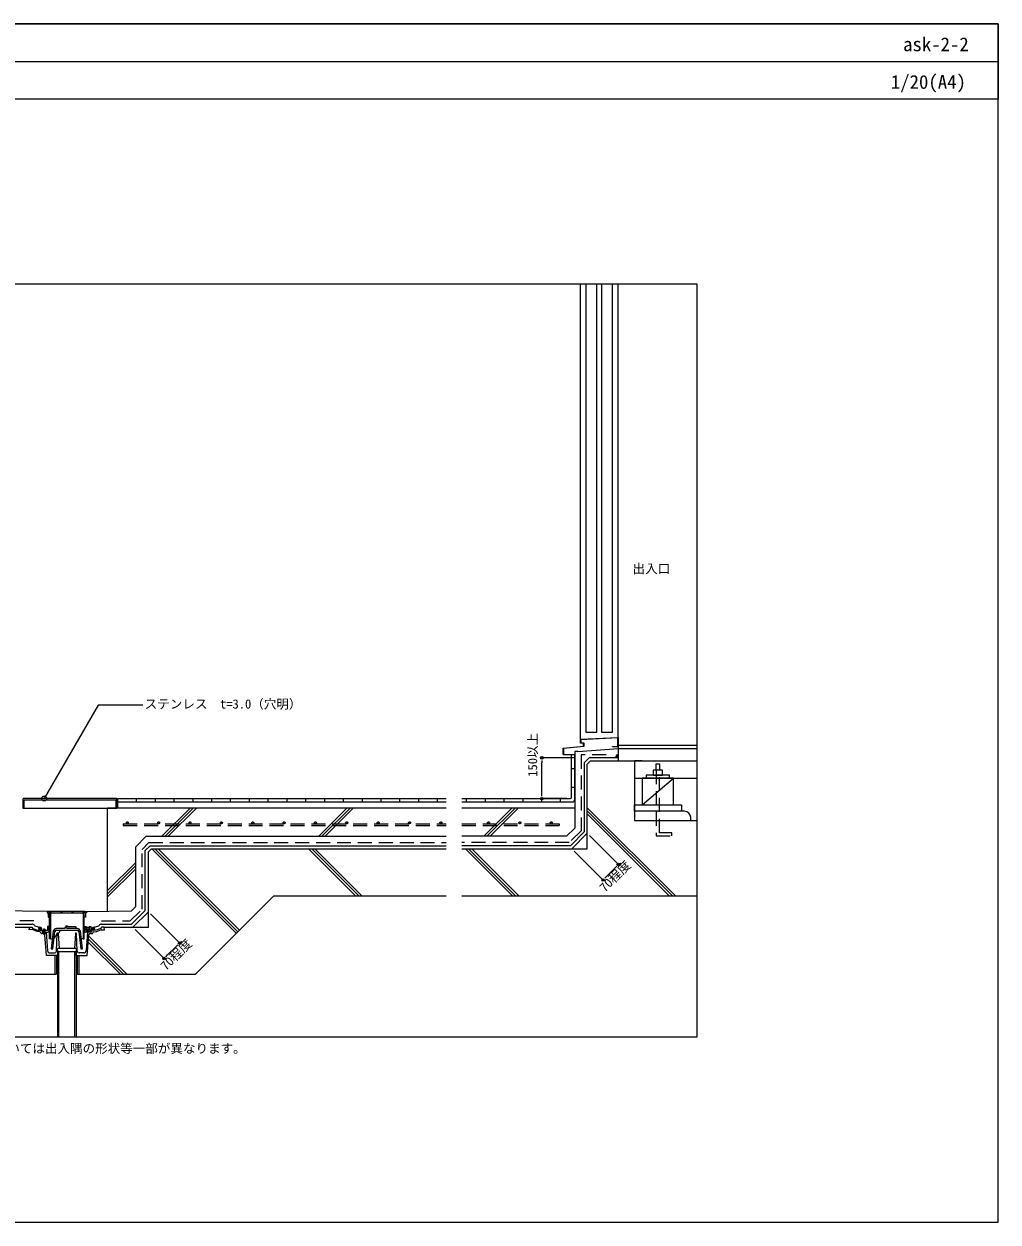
# Model space of a CAD drawing. Units: millimetres, scale not verified. Extents: x -2760 to 2760, y -1910 to 1910.
# Drawn here: x -347 to 2760, y -1910 to 1910 of the extents above; entities that cross this region are included whole.
import ezdxf
from ezdxf.enums import TextEntityAlignment as Align

# ---------------------------------------------------------------- set-up
doc = ezdxf.new("R2010")
doc.units = ezdxf.units.MM
doc.header["$LTSCALE"] = 7
doc.linetypes.add('USER1', pattern=[9.525, 6.35, -3.175])
for name, color, linetype, lineweight in [('0-0_0', 7, 'Continuous', 9), ('0-1_HATCH', 9, 'Continuous', 18), ('0-3_KUTAI', 3, 'Continuous', 18), ('0-4_BOUSUI', 1, 'Continuous', 18), ('0-5_MOJI', 7, 'Continuous', 18), ('0-6_sunpo', 7, 'Continuous', 18), ('0-8_KANAMONO', 4, 'Continuous', 18), ('0-9_TENSEN', 4, 'USER1', 18), ('0-A_SIAGE', 4, 'Continuous', 18), ('0-C_WAKU', 7, 'Continuous', 18)]:
    doc.layers.add(name, color=color, linetype=linetype, lineweight=lineweight)
doc.styles.add('ＭＳ ゴシック', font='')
doc.styles.get('ＭＳ ゴシック').set_extended_font_data('MS Gothic')

# ---------------------------------------------------------------- blocks, each defined once
blk = doc.blocks.new('_DOT')
at = {"layer": '0-0_0'}
for p, q in [((-0.5, 0), (-1, 0)), ((0.25, 0), (-0.25, 0))]:
    blk.add_line(p, q, dxfattribs=at)
blk.add_circle((0, 0), 0.25, dxfattribs=at)

msp = doc.modelspace()

# ---------------------------------------------------------------- linework, layer by layer
at = {"layer": '0-0_0', "lineweight": 18}
msp.add_line((-2759.789, 1790.146), (2760.211, 1790.146), dxfattribs=at)
msp.add_lwpolyline([(-1799.789, -1319.854), (1800.211, -1319.854), (1800.211, 1080.146), (-1799.789, 1080.146)], close=True, dxfattribs=at)
at = {"layer": '0-1_HATCH'}
for p, q in [((1550.211, -422.672), (1547.711, -420.172)), ((1543.923, -429.854), (1540.734, -426.666)), ((1541.228, -429.854), (1550.211, -420.872)), ((1541.327, -425.265), (1545.623, -420.97)), ((1548.413, -429.854), (1542.299, -423.74)), ((1550.211, -427.162), (1544.616, -421.567)), ((1545.718, -429.854), (1550.211, -425.362)), ((1550.208, -429.854), (1550.211, -429.852)), ((183.642, -589.854), (93.642, -679.854)), ((193.642, -589.854), (103.642, -679.854)), ((203.642, -589.854), (113.642, -679.854)), ((683.642, -589.854), (593.642, -679.854)), ((693.642, -589.854), (603.642, -679.854)), ((703.642, -589.854), (613.642, -679.854)), ((1209.94, -590.125), (1120.211, -679.854)), ((1220.075, -589.989), (1130.211, -679.854)), ((1230.211, -589.854), (1140.211, -679.854)), ((1731.398, -869.854), (1450.211, -588.667)), ((1721.398, -869.854), (1450.211, -598.667)), ((1711.398, -869.854), (1450.211, -608.667)), ((330.804, -989.261), (61.398, -719.854)), ((335.804, -984.261), (71.398, -719.854)), ((340.804, -979.261), (81.398, -719.854)), ((711.398, -869.854), (561.398, -719.854)), ((721.398, -869.854), (571.398, -719.854)), ((731.398, -869.854), (581.398, -719.854)), ((1211.398, -869.854), (1061.398, -719.854)), ((1221.398, -869.854), (1071.398, -719.854)), ((1231.398, -869.854), (1081.398, -719.854)), ((10.211, -763.286), (-79.789, -853.286)), ((10.211, -773.286), (-79.789, -863.286)), ((10.211, -783.286), (-79.789, -873.286)), ((-298.441, -976.366), (-293.145, -971.071)), ((-294.94, -979.739), (-298.429, -976.251)), ((-289.951, -980.238), (-298.021, -972.169)), ((-297.942, -971.377), (-296.241, -969.676)), ((-297.107, -979.523), (-290.828, -973.244)), ((-289.14, -976.56), (-295.94, -969.759)), ((-293.025, -979.931), (-289.263, -976.168)), ((-288.943, -980.339), (-288.773, -980.169)), ((-130.839, -979.389), (-121.745, -970.296)), ((-128.427, -980.118), (-130.721, -977.824)), ((-124.345, -979.71), (-129.57, -974.484)), ((-120.91, -978.655), (-127.586, -971.978)), ((-126.928, -979.968), (-121.337, -974.378)), ((-121.408, -973.666), (-124.868, -970.207)), ((-121.939, -979.469), (-120.929, -978.46)), ((-38.602, -1119.854), (-141.425, -1017.032)), ((-28.602, -1119.854), (-140.696, -1007.76)), ((-18.602, -1119.854), (-139.968, -998.489))]:
    msp.add_line(p, q, dxfattribs=at)
at = {"layer": '0-3_KUTAI'}
for p, q in [((1420.211, -409.854), (1410.211, -409.854)), ((1420.211, -409.854), (1550.211, -399.854)), ((1550.211, -399.854), (1800.211, -399.854)), ((1460.211, -439.854), (1450.211, -449.854)), ((1450.211, -719.854), (1450.211, -449.854)), ((1550.211, -439.854), (1800.211, -439.854)), ((1625.211, -439.854), (1600.211, -439.854)), ((1600.211, -494.854), (1800.211, -494.854)), ((1625.211, -579.854), (1725.211, -494.854)), ((-79.789, -918.961), (-79.789, -589.854)), ((1000.211, -589.854), (-79.789, -589.854)), ((1410.211, -589.854), (1050.211, -589.854)), ((1760.211, -599.854), (1600.211, -599.854)), ((1780.211, -629.854), (1780.211, -619.854)), ((1400.713, -719.854), (1450.211, -670.357)), ((60.211, -719.854), (50.211, -729.854)), ((60.211, -719.854), (1000.211, -719.854)), ((1050.211, -719.854), (1450.211, -719.854)), ((50.211, -969.854), (50.211, -729.854)), ((200.211, -1119.854), (450.211, -869.854)), ((450.211, -869.854), (1000.211, -869.854)), ((1050.211, -869.854), (1800.211, -869.854)), ((-272.789, -919.854), (-1399.789, -904.828)), ((0.713, -969.854), (50.211, -920.357)), ((-1449.789, -969.854), (-328.789, -969.854)), ((-90.789, -969.854), (50.211, -969.854)), ((-177.289, -1119.854), (200.211, -1119.854))]:
    msp.add_line(p, q, dxfattribs=at)
for points in [[(1410.211, -409.854), (1410.211, -653.788), (1384.145, -679.854), (1050.211, -679.854)], [(1550.211, -439.854), (1550.211, -389.854), (1800.211, -389.854)], [(1460.211, -439.854), (1600.211, -439.854), (1600.211, -629.854), (1800.211, -629.854)], [(-146.789, -919.854), (-3.951, -917.95), (10.211, -903.788), (10.211, -713.286), (43.642, -679.854), (1000.211, -679.854)], [(-1449.789, -1319.854), (-1449.789, -1119.854), (-242.289, -1119.854)]]:
    msp.add_lwpolyline(points, dxfattribs=at)
for points in [[(1625.211, -579.854), (1725.211, -579.854), (1725.211, -494.854), (1625.211, -494.854)], [(1600.211, -599.854), (1600.211, -579.854), (1750.211, -579.854), (1750.211, -599.854)]]:
    msp.add_lwpolyline(points, close=True, dxfattribs=at)
msp.add_arc((1760.211, -619.854), 20, 0, 90, dxfattribs=at)
at = {"layer": '0-4_BOUSUI'}
for p, q in [((-298.74, -979.359), (-297.745, -969.409)), ((-120.839, -979.359), (-121.834, -969.409))]:
    msp.add_line(p, q, dxfattribs=at)
for points in [[(-1439.789, 180.146), (-1439.789, -916.215), (-1396.15, -959.854), (-320.789, -959.854)], [(1550.212, -429.854), (1456.068, -429.854), (1440.211, -445.712), (1440.211, -666.215), (1396.571, -709.854), (1050.211, -709.854)], [(-98.789, -959.854), (-3.429, -959.854), (40.211, -916.215), (40.211, -725.712), (56.068, -709.854), (1000.211, -709.854)], [(-312.596, -964.121), (-311.773, -965.297), (-301.544, -969.029), (-297.745, -969.409)], [(-121.834, -969.409), (-118.035, -969.029), (-107.806, -965.297), (-106.983, -964.121)]]:
    msp.add_lwpolyline(points, dxfattribs=at)
for centre, start, end in [((1550.212, -429.854), 90.00872, 180), ((-320.789, -969.854), 34.97945, 90), ((-298.74, -979.359), 354.28941, 84.28941), ((-120.839, -979.359), 95.71059, 185.71059), ((-98.789, -969.854), 90, 145.02055)]:
    msp.add_arc(centre, 10, start, end, dxfattribs=at)
at = {"layer": '0-5_MOJI'}
msp.add_lwpolyline([(32.666, -261.526), (-110.08, -261.526), (-282.149, -559.557)], dxfattribs=at)
msp.add_circle((-282.149, -559.557), 8, dxfattribs=at)
at = {"layer": '0-6_sunpo'}
for p, q in [((1409.632, -429.854), (1305.187, -429.854)), ((1305.187, -543.854), (1305.187, -445.854)), ((1385.211, -559.854), (1305.187, -559.854)), ((1457.282, -677.428), (1549.79, -769.936)), ((1407.784, -726.925), (1500.292, -819.433)), ((1511.606, -808.12), (1538.476, -781.25)), ((57.282, -927.428), (149.79, -1019.936)), ((7.784, -976.925), (100.292, -1069.433)), ((111.606, -1058.12), (138.476, -1031.25))]:
    msp.add_line(p, q, dxfattribs=at)
at = {"layer": '0-8_KANAMONO'}
for p, q in [((1428.211, -370.854), (1428.211, 1080.146)), ((1548.211, -364.854), (1548.211, 1080.146)), ((1374.211, -418.854), (1410.211, -418.854)), ((-265.539, -927.604), (-264.789, -926.854)), ((-265.539, -937.854), (-264.789, -937.254)), ((-265.539, -938.504), (-264.789, -937.754)), ((-264.789, -937.754), (-264.789, -926.854)), ((-260.589, -919.854), (-260.989, -924.354)), ((-229.339, -919.854), (-228.939, -924.354)), ((-225.239, -919.854), (-225.639, -924.354)), ((-194.339, -919.854), (-193.939, -924.354)), ((-190.239, -919.854), (-190.639, -924.354)), ((-158.989, -919.854), (-158.589, -924.354)), ((-154.039, -927.604), (-154.789, -926.854)), ((-154.789, -937.754), (-154.789, -926.854)), ((-154.039, -937.854), (-154.789, -937.254)), ((-154.039, -938.504), (-154.789, -937.754)), ((-328.789, -969.854), (-329.789, -977.854)), ((-292.542, -988.053), (-292.575, -987.722)), ((-284.912, -989.854), (-290.552, -989.854)), ((-286.789, -985.354), (-270.539, -985.354)), ((-284.289, -991.854), (-279.289, -991.854)), ((-283.789, -992.354), (-283.789, -980.354)), ((-280.789, -976.354), (-281.289, -976.354)), ((-279.789, -992.354), (-279.789, -980.354)), ((-243.017, -1046.14), (-240.335, -989.807)), ((-242.945, -978.854), (-176.634, -978.854)), ((-239.336, -988.854), (-238.23, -988.854)), ((-237.232, -989.793), (-234.289, -1037.854)), ((-181.789, -968.854), (-209.789, -968.854)), ((-209.789, -972.854), (-181.789, -972.854)), ((-205.203, -968.854), (-205.287, -968.681)), ((-182.347, -989.793), (-185.289, -1037.854)), ((-180.243, -988.854), (-181.349, -988.854)), ((-176.562, -1046.14), (-179.244, -989.807)), ((-154.039, -970.654), (-153.239, -969.854)), ((-154.039, -970.654), (-154.039, -976.054)), ((-154.039, -970.654), (-138.039, -970.654)), ((-154.039, -976.054), (-138.039, -976.054)), ((-154.039, -976.054), (-153.239, -976.854)), ((-153.239, -969.854), (-138.039, -969.854)), ((-153.239, -969.854), (-153.239, -976.854)), ((-153.239, -976.854), (-138.039, -976.854)), ((-148.039, -976.854), (-153.012, -981.826)), ((-144.539, -980.354), (-149.512, -985.326)), ((-132.789, -985.354), (-149.039, -985.354)), ((-134.667, -989.854), (-129.027, -989.854)), ((-127.037, -988.053), (-127.004, -987.722)), ((-99.917, -977.854), (-89.789, -977.854)), ((-261.789, -1006.854), (-255.851, -1006.854)), ((-157.789, -1006.854), (-163.728, -1006.854)), ((-263.508, -1051.854), (-249.011, -1051.854)), ((-247.789, -1059.854), (-247.789, -1119.854)), ((-242.289, -1059.854), (-242.289, -1119.854)), ((-240.289, -1039.854), (-240.289, -1044.854)), ((-181.289, -1037.854), (-238.289, -1037.854)), ((-238.289, -1046.854), (-181.289, -1046.854)), ((-179.289, -1044.854), (-179.289, -1039.854)), ((-177.289, -1059.854), (-177.289, -1119.854)), ((-171.789, -1059.854), (-171.789, -1119.854)), ((-156.071, -1051.854), (-170.568, -1051.854))]:
    msp.add_line(p, q, dxfattribs=at)
for points in [[(1445.711, 1080.146), (1445.711, -347.854), (1480.711, -347.854), (1480.711, 1080.146)], [(1495.711, 1080.146), (1495.711, -347.854), (1530.711, -347.854), (1530.711, 1080.146)], [(1670.211, -468.854), (1670.211, -448.854), (1680.211, -448.854), (1680.211, -468.854)], [(-296.157, -984.14), (-304.8, -983.276), (-320.789, -977.443), (-329.789, -977.854), (-328.789, -969.854), (-320.789, -969.854)], [(-318.16, -973.612), (-303.789, -978.854), (-288.789, -980.354), (-288.289, -985.354), (-276.129, -985.354), (-271.484, -1044.481)], [(-266.539, -981.354), (-266.539, -967.354), (-271.539, -967.354), (-271.539, -980.354), (-286.789, -980.354), (-286.789, -985.354)], [(-285.789, -979.354), (-285.789, -980.354), (-277.789, -980.354), (-277.789, -979.354)], [(-284.289, -980.354), (-284.289, -991.854), (-283.789, -992.354), (-279.789, -992.354), (-279.289, -991.854), (-279.289, -980.354)], [(-281.289, -976.354), (-281.289, -978.354), (-282.289, -978.354), (-282.289, -976.354), (-282.789, -976.354)], [(-252.87, -982.633), (-259.789, -1038.854), (-254.752, -1038.854), (-247.907, -983.244)], [(-230.69, -978.854), (-235.69, -988.854), (-240.69, -988.854), (-250.69, -1005.854)], [(-214.292, -968.681), (-216.789, -973.854), (-242.945, -973.854)], [(-176.634, -973.854), (-202.789, -973.854), (-203.272, -972.854)], [(-171.672, -983.244), (-164.827, -1038.854), (-159.789, -1038.854), (-166.709, -982.633)], [(-153.039, -981.354), (-153.039, -967.354), (-148.039, -967.354), (-148.039, -980.354), (-132.789, -980.354), (-132.789, -985.354)], [(-101.419, -973.612), (-115.789, -978.854), (-130.789, -980.354), (-131.289, -985.354), (-143.45, -985.354), (-148.095, -1044.481)], [(-132.539, -968.354), (-138.039, -968.354), (-138.039, -978.354), (-132.539, -978.354)], [(-123.422, -984.14), (-114.779, -983.276), (-98.789, -977.443), (-89.789, -977.854), (-90.789, -969.854), (-98.789, -969.854)], [(-237.704, -1046.854), (-238.083, -1058.985), (-239.589, -1059.854), (-274.789, -1059.854), (-279.927, -994.463)], [(-181.875, -1046.854), (-181.496, -1058.985), (-179.989, -1059.854), (-144.789, -1059.854), (-139.652, -994.463)], [(-234.789, -1319.854), (-234.789, -1046.854), (-239.183, -1046.854), (-239.67, -1062.435), (-239.67, -1319.854)], [(-184.789, -1319.854), (-184.789, -1046.854), (-180.396, -1046.854), (-179.909, -1062.435), (-179.909, -1319.854)]]:
    msp.add_lwpolyline(points, dxfattribs=at)
at = {"layer": '0-8_KANAMONO', "linetype": 'USER1'}
for points in [[(-315.539, -949.854), (-1392.008, -949.854), (-1429.789, -912.073), (-1429.789, 215.146)], [(1510.211, -419.854), (1430.211, -419.854), (1430.211, -662.073), (1392.429, -699.854), (1050.211, -699.854)], [(1670.211, -468.854), (1670.211, -678.854), (1720.211, -678.854), (1720.211, -668.854), (1680.211, -668.854), (1680.211, -468.854)], [(-98.789, -949.854), (-7.571, -949.854), (30.211, -912.073), (30.211, -721.57), (51.926, -699.854), (1000.211, -699.854)]]:
    msp.add_lwpolyline(points, dxfattribs=at)
at = {"layer": '0-8_KANAMONO'}
for points in [[(1373.211, -418.854), (1373.211, -398.854), (1438.211, -392.854), (1438.211, -382.854), (1428.211, -382.854), (1428.211, -370.854), (1548.211, -364.854), (1548.211, -394.854), (1530.211, -394.854), (1530.211, -393.854), (1547.211, -393.854), (1547.211, -365.906), (1429.211, -371.806), (1429.211, -381.854), (1439.211, -381.854), (1439.211, -393.772), (1374.211, -399.772), (1374.211, -418.854)], [(1637.711, -494.854), (1712.711, -494.854), (1712.711, -484.854), (1637.711, -484.854)], [(1660.211, -484.854), (1690.211, -484.854), (1690.211, -468.854), (1660.211, -468.854)], [(-268.936, -937.854), (-265.539, -937.854), (-265.539, -926.854), (-262.039, -926.854), (-262.039, -924.354), (-266.039, -924.354), (-266.039, -919.854), (-272.789, -919.854), (-272.789, -923.854), (-269.289, -923.854), (-269.289, -937.501)], [(-265.789, -924.354), (-153.789, -924.354), (-153.789, -919.854), (-265.789, -919.854)], [(-261.789, -1006.854), (-265.539, -1006.854), (-265.539, -926.854), (-261.789, -926.854)], [(-157.789, -1006.854), (-154.039, -1006.854), (-154.039, -926.854), (-157.789, -926.854)], [(-150.643, -937.854), (-154.039, -937.854), (-154.039, -926.854), (-157.539, -926.854), (-157.539, -924.354), (-153.539, -924.354), (-153.539, -919.854), (-146.789, -919.854), (-146.789, -923.854), (-150.289, -923.854), (-150.289, -937.501)]]:
    msp.add_lwpolyline(points, close=True, dxfattribs=at)
for centre, radius, start, end in [((-316.789, -969.854), 4, 180, 249.9589), ((-296.555, -988.12), 4, 5.71059, 84.28941), ((-290.552, -987.854), 2, 185.71059, 270), ((-282.789, -979.354), 3, 90, 180), ((-284.912, -994.854), 5, 4.49258, 90), ((-280.789, -979.354), 3, 0, 90), ((-270.539, -981.354), 4, 270, 0), ((-242.945, -983.854), 10, 90, 172.9835), ((-242.945, -983.854), 5, 90, 172.9835), ((-239.336, -989.854), 1, 90, 177.27369), ((-238.23, -989.854), 1, 3.50353, 90), ((-209.789, -970.854), 5, 25.76548, 154.23452), ((-209.789, -970.854), 2, 90, 270), ((-181.349, -989.854), 1, 90, 176.49647), ((-181.789, -970.854), 2, 270, 90), ((-180.243, -989.854), 1, 2.72631, 90), ((-176.634, -983.854), 10, 7.0165, 90), ((-176.634, -983.854), 5, 7.0165, 90), ((-149.039, -981.354), 4, 180, 270), ((-134.667, -994.854), 5, 90, 175.50742), ((-138.539, -970.854), 6.5, 337.38014, 22.61986), ((-138.539, -975.854), 6.5, 337.38014, 22.61986), ((-129.027, -987.854), 2, 270, 354.28941), ((-123.024, -988.12), 4, 95.71059, 174.28941), ((-102.789, -969.854), 4, 290.0411, 360), ((-263.508, -1043.854), 8, 184.49258, 270), ((-249.011, -1045.854), 6, 270, 357.27369), ((-238.289, -1039.854), 2, 90, 180), ((-238.289, -1044.854), 2, 180, 270), ((-181.289, -1039.854), 2, 0, 90), ((-181.289, -1044.854), 2, 270, 0), ((-170.568, -1045.854), 6, 182.72631, 270), ((-156.071, -1043.854), 8, 270, 355.50742)]:
    msp.add_arc(centre, radius, start, end, dxfattribs=at)
at = {"layer": '0-9_TENSEN'}
for p, q in [((-29.789, -639.854), (1000.211, -639.854)), ((-29.789, -639.854), (-29.789, -645.854)), ((-29.789, -645.854), (1000.211, -645.854)), ((1050.211, -639.854), (1360.211, -639.854)), ((1050.211, -645.854), (1360.211, -645.854)), ((1360.211, -639.854), (1360.211, -645.854))]:
    msp.add_line(p, q, dxfattribs=at)
for centre in [(-16.713, -636.854), (83.287, -636.854), (183.287, -636.854), (283.287, -636.854), (383.287, -636.854), (483.287, -636.854), (583.287, -636.854), (683.287, -636.854), (783.287, -636.854), (883.287, -636.854), (983.287, -636.854), (1135.211, -636.854), (1235.211, -636.854), (1335.211, -636.854)]:
    msp.add_circle(centre, 3, dxfattribs=at)
at = {"layer": '0-A_SIAGE'}
for p, q in [((1400.211, -554.854), (1400.211, -418.854)), ((1410.211, -564.854), (1410.211, -418.854)), ((1410.211, -464.854), (1400.211, -464.854)), ((1410.211, -524.854), (1400.211, -524.854)), ((-47.289, -589.854), (-47.289, -559.854)), ((-47.289, -559.854), (1000.211, -559.854)), ((-47.289, -569.854), (1000.211, -569.854)), ((12.711, -569.854), (12.711, -559.854)), ((72.711, -569.854), (72.711, -559.854)), ((132.711, -569.854), (132.711, -559.854)), ((192.711, -569.854), (192.711, -559.854)), ((252.711, -569.854), (252.711, -559.854)), ((312.711, -569.854), (312.711, -559.854)), ((372.711, -569.854), (372.711, -559.854)), ((432.711, -569.854), (432.711, -559.854)), ((492.711, -569.854), (492.711, -559.854)), ((552.711, -569.854), (552.711, -559.854)), ((612.711, -569.854), (612.711, -559.854)), ((672.711, -569.854), (672.711, -559.854)), ((732.711, -569.854), (732.711, -559.854)), ((792.711, -569.854), (792.711, -559.854)), ((852.711, -569.854), (852.711, -559.854)), ((912.711, -569.854), (912.711, -559.854)), ((972.711, -569.854), (972.711, -559.854)), ((1050.211, -559.854), (1395.211, -559.854)), ((1050.211, -569.854), (1405.211, -569.854)), ((1065.211, -569.854), (1065.211, -559.854)), ((1125.211, -569.854), (1125.211, -559.854)), ((1185.211, -569.854), (1185.211, -559.854)), ((1245.211, -569.854), (1245.211, -559.854)), ((1305.211, -569.854), (1305.211, -559.854)), ((1365.211, -569.854), (1365.211, -559.854)), ((-345.789, -589.854), (-53.789, -589.854))]:
    msp.add_line(p, q, dxfattribs=at)
msp.add_lwpolyline([(-49.789, -589.854), (-49.789, -561.854), (-51.789, -559.854), (-347.789, -559.854), (-349.789, -561.854), (-349.789, -589.854), (-345.789, -589.854), (-345.789, -563.854), (-53.789, -563.854), (-53.789, -589.854)], close=True, dxfattribs=at)
for centre in [(1395.211, -554.854), (1405.211, -564.854)]:
    msp.add_arc(centre, 5, 270, 0, dxfattribs=at)
at = {"layer": '0-C_WAKU'}
for points in [[(-2759.789, -1909.854), (2760.211, -1909.854), (2760.211, 1910.146), (-2759.789, 1910.146)], [(2760.211, 1670.146), (-2759.789, 1670.146), (-2759.789, 1910.146), (2760.211, 1910.146)]]:
    msp.add_lwpolyline(points, close=True, dxfattribs=at)

# ---------------------------------------------------------------- block references
at = {"layer": '0-6_sunpo', "xscale": 16, "yscale": 16}
for p, rotation in [((1305.187, -429.854), 90), ((1305.187, -559.854), 270), ((1549.79, -769.936), 45), ((1500.292, -819.433), 225), ((149.79, -1019.936), 45), ((100.292, -1069.433), 225)]:
    msp.add_blockref('_DOT', p, dxfattribs=dict(at, rotation=rotation))

# ---------------------------------------------------------------- texts
at = {"layer": '0-5_MOJI', "style": 'ＭＳ ゴシック'}
for s, p in [('出入口', (1594.542, 149.781)), ('ステンレス\u3000t=3.0（穴明）', (38.666, -281.526)), ('※こちらの図は熱工法とストライプ工法の場合の形状です。その他の工法については出入隅の形状等一部が異なります。', (-1799.789, -1379.854))]:
    msp.add_text(s, height=29.33, dxfattribs=at).set_placement(p, align=Align.BOTTOM_LEFT)
at = {"layer": '0-6_sunpo', "style": 'ＭＳ ゴシック'}
for s, rotation, p in [('150以上', 90, (1299.187, -490.15)), ('70程度', 45, (1512.87, -865.978)), ('70程度', 45, (112.87, -1115.978))]:
    msp.add_text(s, height=29.33, rotation=rotation, dxfattribs=at).set_placement(p, align=Align.BOTTOM_LEFT)
at = {"layer": '0-C_WAKU', "style": 'ＭＳ ゴシック'}
for s, p in [('ask-2-2', (2457.317, 1810.146)), ('1/20(A4)', (2418.332, 1690.146))]:
    msp.add_text(s, height=43.99, dxfattribs=at).set_placement(p, align=Align.BOTTOM_LEFT)

doc.saveas('drawing.dxf')
